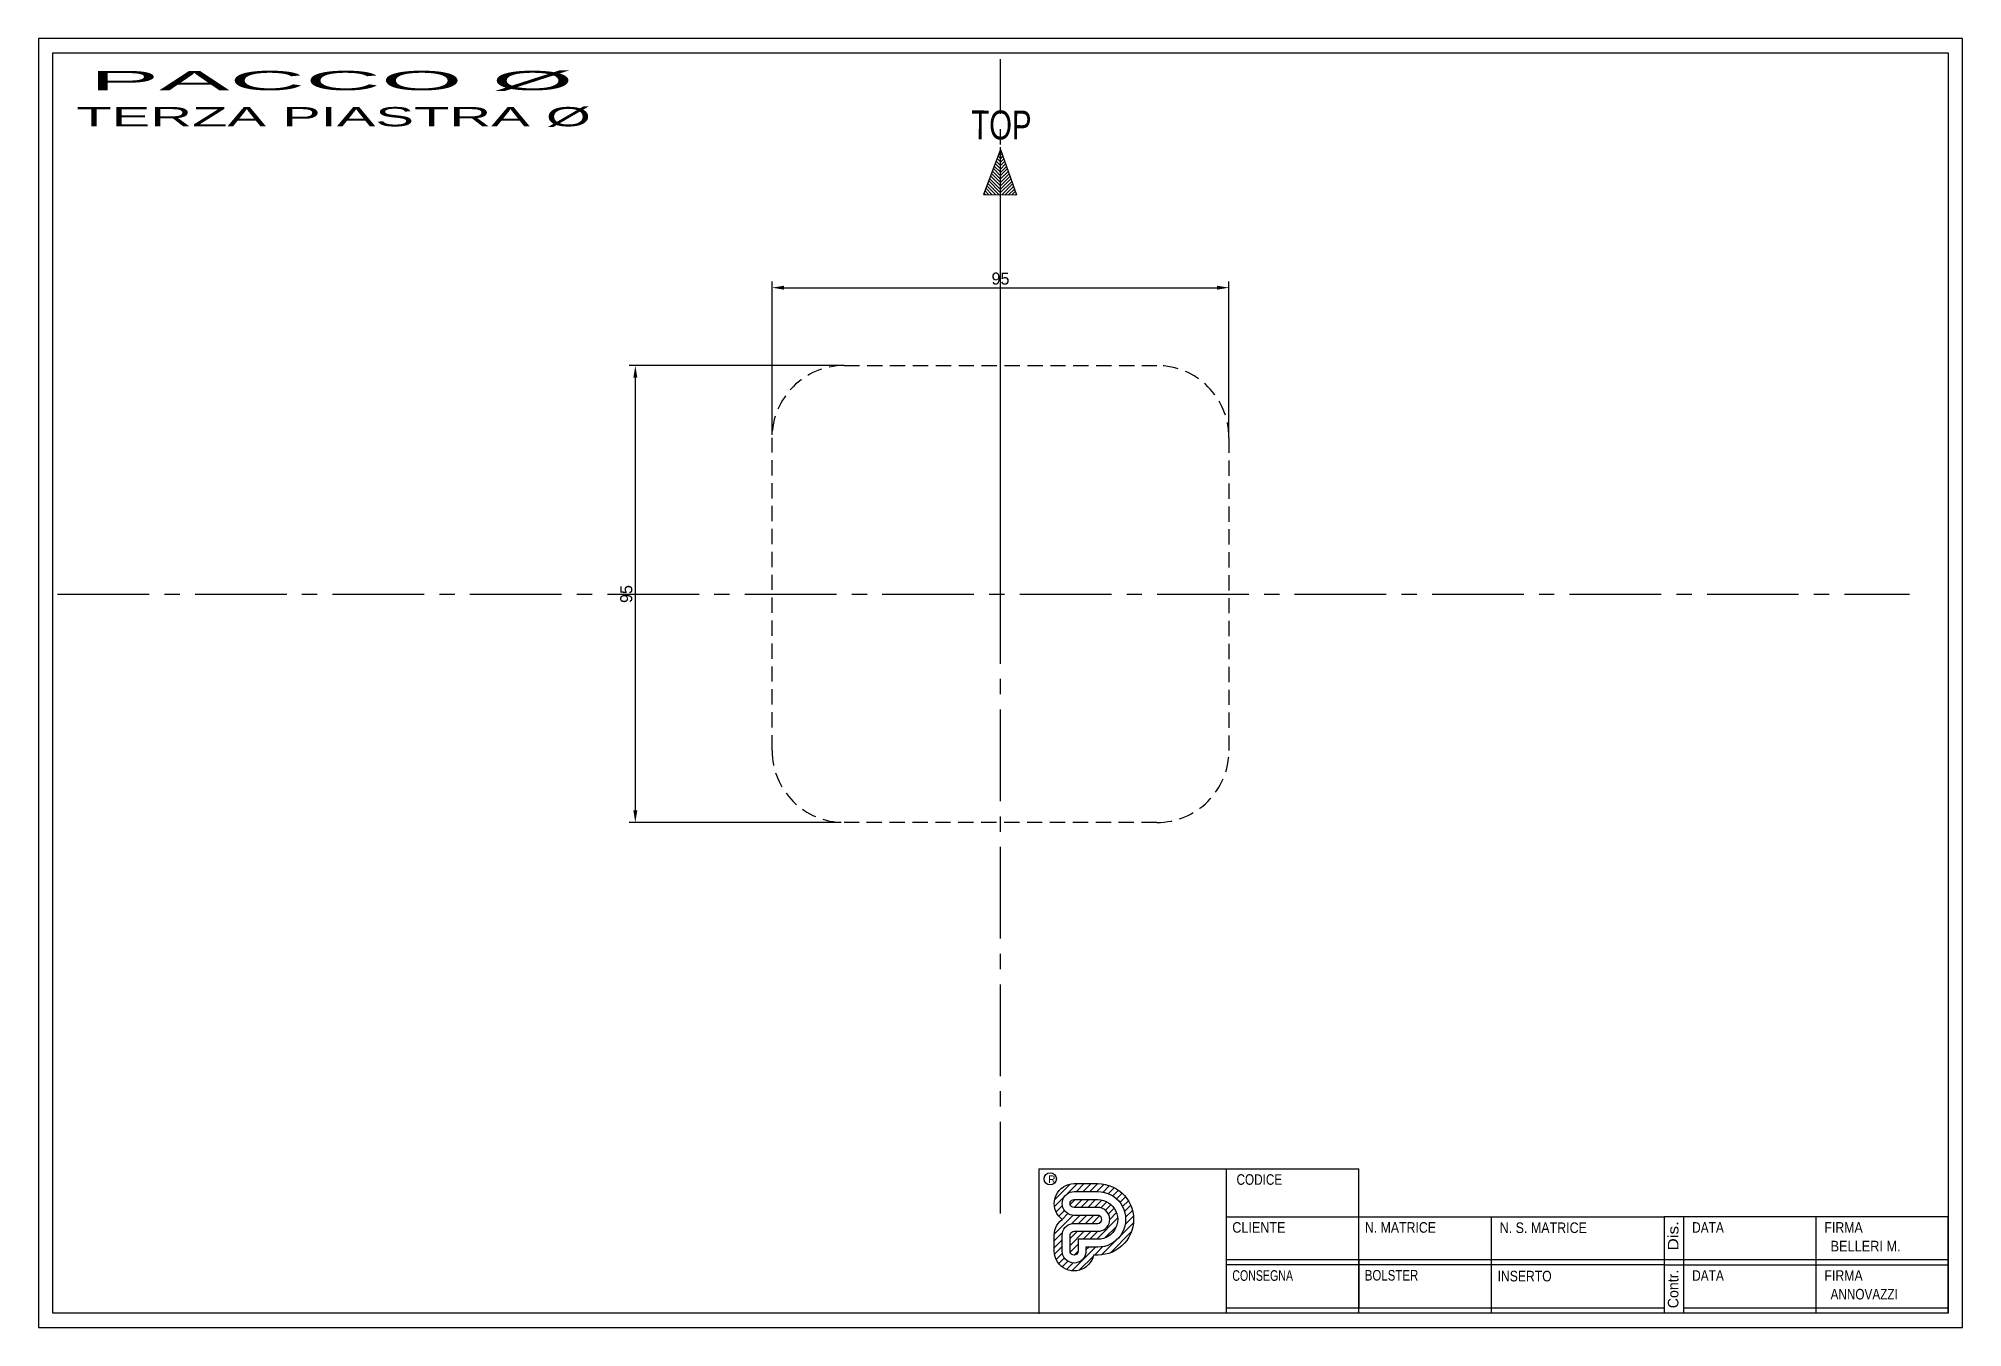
# Model space of a CAD drawing. Header units: millimetres. Extents: x -200 to 200, y -152 to 116.
import ezdxf

# ---------------------------------------------------------------- set-up
doc = ezdxf.new("R2010")
doc.units = ezdxf.units.MM
doc.linetypes.add('CENTER2', pattern=[28.575, 19.05, -3.175, 3.175, -3.175])
doc.linetypes.add('HIDDEN2', pattern=[4.7625, 3.175, -1.5875])
doc.layers.add('1', color=7, linetype='Continuous')
doc.layers.add('379', color=7, linetype='Continuous')
doc.styles.add('PHOENIX_STILI_T3', font='')
doc.styles.get('PHOENIX_STILI_T3').set_extended_font_data('txt')
doc.dimstyles.new('ISO-25', dxfattribs={"dimtxt": 2.5, "dimasz": 2.5, "dimexe": 1.25, "dimexo": 0.625, "dimtad": 1, "dimtxsty": 'Standard', "dimcen": 2.5, "dimadec": 0, "dimazin": 0, "dimtfac": 1, "dimtmove": 0, "dimatfit": 3, "dimfxl": 1, "dimarcsym": 0})
pattern_1 = [(45, (0, 0), (-0.707107, 0.707107), [])]

# ---------------------------------------------------------------- blocks, each defined once
blk = doc.blocks.new('TOP_CART_SM', base_point=(-0.62, -0.5))
at = {"layer": '379', "linetype": 'Continuous'}
h = blk.add_hatch(dxfattribs=at)
h.set_pattern_fill('_USER', color=4, scale=0.5, angle=-45, style=0, pattern_type=0)
h.set_pattern_definition([(-45, (0, 0), (0.3535534, 0.3535534), [])])
h.paths.add_polyline_path([(0, 92.4), (-3.52, 83.04), (-0.06, 83)])
h = blk.add_hatch(dxfattribs=at)
h.set_pattern_fill('_USER', color=4, scale=0.5, angle=45, style=0, pattern_type=0)
h.set_pattern_definition([(45, (0, 0), (-0.3535534, 0.3535534), [])])
h.paths.add_polyline_path([(0, 92.4), (-0.06, 83), (3.32, 82.97)])
at = {"layer": '379', "color": 4, "linetype": 'Continuous'}
for p, q in [((0, 92.4), (-3.52, 83.04)), ((0, 92.4), (3.32, 82.97)), ((-3.52, 83.04), (3.32, 82.97))]:
    blk.add_line(p, q, dxfattribs=at)
at = {"layer": '379', "color": 4, "linetype": 'CENTER2'}
blk.add_line((0, 0), (0, 92.9), dxfattribs=at)
at = {"layer": '379', "color": 4, "linetype": 'Continuous', "style": 'PHOENIX_STILI_T3', "width": 0.76}
blk.add_text('TOP', height=6, rotation=359.7725, dxfattribs=at).set_placement((-6.09, 94.54))
blk = doc.blocks.new('TESTI_HPACCO_HSOTMAT', base_point=(-195.5, 104.75))
at = {"layer": '379', "color": 8, "linetype": 'Continuous', "style": 'PHOENIX_STILI_T3'}
for s, width, p in [(' PACCO %%c ', 4.08, (-195.5, 104.75)), ('TERZA PIASTRA %%c ', 2.25, (-192.15, 97.24))]:
    blk.add_text(s, height=4, rotation=360, dxfattribs=dict(at, width=width)).set_placement(p)
blk = doc.blocks.new('CART_SM', base_point=(8, -149.5))
at = {"layer": '379', "linetype": 'Continuous'}
h = blk.add_hatch(dxfattribs=at)
h.set_pattern_fill('_USER', color=134, angle=45, style=0, pattern_type=0)
h.set_pattern_definition(pattern_1)
h.paths.add_polyline_path([(11.21, -127.26), (11.31, -127.8), (11.49, -128.31), (11.74, -128.8), (12.04, -129.26), (12.41, -129.66), (12.82, -130.02), (12.41, -130.37), (12.04, -130.78), (11.74, -131.23), (11.49, -131.72), (11.31, -132.24), (11.21, -132.77), (11.17, -133.32), (11.17, -136.62), (11.21, -137.21), (11.34, -137.78), (11.54, -138.33), (11.83, -138.85), (12.18, -139.32), (12.59, -139.74), (13.07, -140.09), (13.58, -140.37), (14.13, -140.58), (14.71, -140.7), (15.3, -140.74), (15.86, -140.7), (16.41, -140.59), (16.94, -140.4), (17.44, -140.14), (17.9, -139.81), (18.32, -139.43), (18.67, -138.99), (18.96, -138.51), (19.19, -137.99), (19.34, -137.44), (20.25, -137.44), (21.02, -137.4), (21.79, -137.28), (22.54, -137.08), (23.27, -136.8), (23.96, -136.45), (24.61, -136.03), (25.21, -135.54), (25.76, -134.99), (26.25, -134.38), (26.68, -133.73), (27.03, -133.04), (27.31, -132.31), (27.51, -131.56), (27.63, -130.79), (27.67, -130.02), (27.63, -129.24), (27.51, -128.47), (27.31, -127.72), (27.03, -127), (26.68, -126.31), (26.25, -125.65), (25.76, -125.05), (25.21, -124.5), (24.61, -124.01), (23.96, -123.59), (23.27, -123.24), (22.54, -122.96), (21.79, -122.76), (21.02, -122.63), (20.25, -122.59), (15.3, -122.59), (14.71, -122.64), (14.13, -122.76), (13.58, -122.97), (13.07, -123.25), (12.59, -123.6), (12.18, -124.02), (11.83, -124.49), (11.54, -125), (11.34, -125.56), (11.21, -126.13), (11.17, -126.72)])
h.paths.add_polyline_path([(12.97, -127.56), (13.15, -127.96), (13.4, -128.31), (13.7, -128.61), (14.06, -128.86), (14.45, -129.04), (14.87, -129.16), (15.3, -129.19), (20.25, -129.19), (20.5, -129.23), (20.73, -129.35), (20.91, -129.53), (21.03, -129.76), (21.07, -130.02), (21.03, -130.27), (20.91, -130.5), (20.73, -130.69), (20.5, -130.8), (20.25, -130.84), (15.3, -130.84), (14.87, -130.88), (14.45, -130.99), (14.06, -131.17), (13.7, -131.42), (13.4, -131.73), (13.15, -132.08), (12.97, -132.47), (12.86, -132.89), (12.82, -133.32), (12.82, -136.62), (12.86, -137.05), (12.97, -137.46), (13.15, -137.86), (13.4, -138.21), (13.7, -138.51), (14.06, -138.76), (14.45, -138.94), (14.87, -139.06), (15.3, -139.09), (15.73, -139.06), (16.14, -138.94), (16.53, -138.76), (16.89, -138.51), (17.19, -138.21), (17.44, -137.86), (17.62, -137.46), (17.73, -137.05), (17.77, -136.62), (17.77, -135.79), (20.25, -135.79), (20.94, -135.75), (21.63, -135.63), (22.29, -135.42), (22.93, -135.13), (23.53, -134.77), (24.08, -134.34), (24.57, -133.85), (25, -133.3), (25.36, -132.7), (25.65, -132.07), (25.85, -131.4), (25.98, -130.71), (26.02, -130.02), (25.98, -129.32), (25.85, -128.64), (25.65, -127.97), (25.36, -127.33), (25, -126.74), (24.57, -126.19), (24.08, -125.7), (23.53, -125.27), (22.93, -124.9), (22.29, -124.62), (21.63, -124.41), (20.94, -124.29), (20.25, -124.24), (15.3, -124.24), (14.87, -124.28), (14.45, -124.39), (14.06, -124.57), (13.7, -124.82), (13.4, -125.13), (13.15, -125.48), (12.97, -125.87), (12.86, -126.29), (12.82, -126.72), (12.86, -127.15)], flags=0)
h = blk.add_hatch(dxfattribs=at)
h.set_pattern_fill('_USER', color=134, angle=45, style=0, pattern_type=0)
h.set_pattern_definition(pattern_1)
h.paths.add_polyline_path([(15.3, -127.54), (20.25, -127.54), (20.68, -127.58), (21.09, -127.69), (21.48, -127.87), (21.84, -128.12), (22.14, -128.43), (22.39, -128.78), (22.57, -129.17), (22.68, -129.59), (22.72, -130.02), (22.68, -130.45), (22.57, -130.86), (22.39, -131.26), (22.14, -131.61), (21.84, -131.91), (21.48, -132.16), (21.09, -132.34), (20.68, -132.46), (20.25, -132.49), (15.3, -132.49), (15.04, -132.53), (14.81, -132.65), (14.63, -132.83), (14.51, -133.06), (14.47, -133.32), (14.47, -136.62), (14.51, -136.87), (14.63, -137.1), (14.81, -137.29), (15.04, -137.4), (15.3, -137.44), (15.55, -137.4), (15.78, -137.29), (15.96, -137.1), (16.08, -136.87), (16.12, -136.62), (16.12, -134.14), (20.25, -134.14), (20.83, -134.1), (21.41, -133.98), (21.96, -133.77), (22.48, -133.49), (22.95, -133.14), (23.36, -132.72), (23.72, -132.25), (24, -131.73), (24.2, -131.18), (24.33, -130.61), (24.37, -130.02), (24.33, -129.43), (24.2, -128.86), (24, -128.3), (23.72, -127.79), (23.36, -127.32), (22.95, -126.9), (22.48, -126.55), (21.96, -126.27), (21.41, -126.06), (20.83, -125.94), (20.25, -125.89), (15.3, -125.89), (15.04, -125.93), (14.81, -126.05), (14.63, -126.23), (14.51, -126.46), (14.47, -126.72), (14.51, -126.97), (14.63, -127.2), (14.81, -127.39), (15.04, -127.5)])
at = {"layer": '379', "color": 7, "linetype": 'Continuous'}
for p, q in [((8, -119.5), (47, -119.5)), ((8, -119.5), (8, -149.5)), ((47, -149.5), (47, -119.5)), ((47, -119.5), (74.5, -119.5)), ((74.5, -129.5), (74.5, -119.5)), ((47, -129.5), (138, -129.5)), ((74.5, -139.5), (74.5, -129.5)), ((74.5, -129.5), (102, -129.5)), ((74.5, -149.5), (74.5, -129.5)), ((102, -129.5), (102, -149.5)), ((138, -129.5), (138, -139.5)), ((197, -129.5), (138, -129.5)), ((138, -129.5), (138, -149.5)), ((142, -129.5), (142, -149.5)), ((197, -129.5), (169.5, -129.5)), ((169.5, -129.5), (169.5, -149.5)), ((197, -148.4), (197, -129.5)), ((74.5, -139.5), (47, -139.5)), ((138, -139.5), (74.5, -139.5)), ((138, -139.5), (197, -139.5)), ((197, -149.5), (197, -138.4)), ((102, -149.5), (74.5, -149.5))]:
    blk.add_line(p, q, dxfattribs=at)
at = {"layer": '379', "color": 93, "linetype": 'Continuous'}
for p, q in [((12.18, -124.02), (12.59, -123.6)), ((12.59, -123.6), (13.07, -123.25)), ((13.07, -123.25), (13.58, -122.97)), ((13.58, -122.97), (14.13, -122.76)), ((14.13, -122.76), (14.71, -122.64)), ((14.71, -122.64), (15.3, -122.59)), ((15.3, -122.59), (20.25, -122.59)), ((20.25, -122.59), (21.02, -122.63)), ((21.02, -122.63), (21.79, -122.76)), ((21.79, -122.76), (22.54, -122.96)), ((22.54, -122.96), (23.27, -123.24)), ((23.27, -123.24), (23.96, -123.59)), ((23.96, -123.59), (24.61, -124.01)), ((11.17, -126.72), (11.21, -126.13)), ((11.21, -127.26), (11.17, -126.72)), ((11.21, -126.13), (11.34, -125.56)), ((11.31, -127.8), (11.21, -127.26)), ((11.49, -128.31), (11.31, -127.8)), ((11.34, -125.56), (11.54, -125)), ((11.54, -125), (11.83, -124.49)), ((11.83, -124.49), (12.18, -124.02)), ((12.82, -126.72), (12.86, -126.29)), ((12.86, -127.15), (12.82, -126.72)), ((12.86, -126.29), (12.97, -125.87)), ((12.97, -127.56), (12.86, -127.15)), ((12.97, -125.87), (13.15, -125.48)), ((13.15, -127.96), (12.97, -127.56)), ((13.15, -125.48), (13.4, -125.13)), ((13.4, -128.31), (13.15, -127.96)), ((13.4, -125.13), (13.7, -124.82)), ((13.7, -124.82), (14.06, -124.57)), ((14.06, -124.57), (14.45, -124.39)), ((14.45, -124.39), (14.87, -124.28)), ((14.47, -126.72), (14.51, -126.46)), ((14.51, -126.97), (14.47, -126.72)), ((14.51, -126.46), (14.63, -126.23)), ((14.63, -127.2), (14.51, -126.97)), ((14.63, -126.23), (14.81, -126.05)), ((14.81, -127.39), (14.63, -127.2)), ((14.81, -126.05), (15.04, -125.93)), ((15.04, -127.5), (14.81, -127.39)), ((14.87, -124.28), (15.3, -124.24)), ((15.04, -125.93), (15.3, -125.89)), ((15.3, -127.54), (15.04, -127.5)), ((15.3, -124.24), (20.25, -124.24)), ((15.3, -125.89), (20.25, -125.89)), ((20.25, -127.54), (15.3, -127.54)), ((20.25, -124.24), (20.94, -124.29)), ((20.25, -125.89), (20.83, -125.94)), ((20.68, -127.58), (20.25, -127.54)), ((21.09, -127.69), (20.68, -127.58)), ((20.83, -125.94), (21.41, -126.06)), ((20.94, -124.29), (21.63, -124.41)), ((21.48, -127.87), (21.09, -127.69)), ((21.41, -126.06), (21.96, -126.27)), ((21.84, -128.12), (21.48, -127.87)), ((21.63, -124.41), (22.29, -124.62)), ((21.96, -126.27), (22.48, -126.55)), ((22.29, -124.62), (22.93, -124.9)), ((22.48, -126.55), (22.95, -126.9)), ((22.93, -124.9), (23.53, -125.27)), ((22.95, -126.9), (23.36, -127.32)), ((23.36, -127.32), (23.72, -127.79)), ((23.53, -125.27), (24.08, -125.7)), ((23.72, -127.79), (24, -128.3)), ((24.08, -125.7), (24.57, -126.19)), ((24.57, -126.19), (25, -126.74)), ((24.61, -124.01), (25.21, -124.5)), ((25, -126.74), (25.36, -127.33)), ((25.21, -124.5), (25.76, -125.05)), ((25.36, -127.33), (25.65, -127.97)), ((25.65, -127.97), (25.85, -128.64)), ((25.76, -125.05), (26.25, -125.65)), ((26.25, -125.65), (26.68, -126.31)), ((26.68, -126.31), (27.03, -127)), ((27.03, -127), (27.31, -127.72)), ((27.31, -127.72), (27.51, -128.47)), ((11.31, -132.24), (11.49, -131.72)), ((11.74, -128.8), (11.49, -128.31)), ((11.49, -131.72), (11.74, -131.23)), ((12.04, -129.26), (11.74, -128.8)), ((11.74, -131.23), (12.04, -130.78)), ((12.41, -129.66), (12.04, -129.26)), ((12.04, -130.78), (12.41, -130.37)), ((12.82, -130.02), (12.41, -129.66)), ((12.41, -130.37), (12.82, -130.02)), ((13.15, -132.08), (13.4, -131.73)), ((13.7, -128.61), (13.4, -128.31)), ((13.4, -131.73), (13.7, -131.42)), ((14.06, -128.86), (13.7, -128.61)), ((13.7, -131.42), (14.06, -131.17)), ((14.45, -129.04), (14.06, -128.86)), ((14.06, -131.17), (14.45, -130.99)), ((14.87, -129.16), (14.45, -129.04)), ((14.45, -130.99), (14.87, -130.88)), ((15.3, -129.19), (14.87, -129.16)), ((14.87, -130.88), (15.3, -130.84)), ((20.25, -129.19), (15.3, -129.19)), ((15.3, -130.84), (20.25, -130.84)), ((20.5, -129.23), (20.25, -129.19)), ((20.25, -130.84), (20.5, -130.8)), ((20.73, -129.35), (20.5, -129.23)), ((20.5, -130.8), (20.73, -130.69)), ((20.91, -129.53), (20.73, -129.35)), ((20.73, -130.69), (20.91, -130.5)), ((21.03, -129.76), (20.91, -129.53)), ((20.91, -130.5), (21.03, -130.27)), ((21.07, -130.02), (21.03, -129.76)), ((21.03, -130.27), (21.07, -130.02)), ((21.48, -132.16), (21.84, -131.91)), ((22.14, -128.43), (21.84, -128.12)), ((21.84, -131.91), (22.14, -131.61)), ((22.39, -128.78), (22.14, -128.43)), ((22.14, -131.61), (22.39, -131.26)), ((22.57, -129.17), (22.39, -128.78)), ((22.39, -131.26), (22.57, -130.86)), ((22.68, -129.59), (22.57, -129.17)), ((22.57, -130.86), (22.68, -130.45)), ((22.72, -130.02), (22.68, -129.59)), ((22.68, -130.45), (22.72, -130.02)), ((24, -131.73), (23.72, -132.25)), ((24, -128.3), (24.2, -128.86)), ((24.2, -131.18), (24, -131.73)), ((24.2, -128.86), (24.33, -129.43)), ((24.33, -130.61), (24.2, -131.18)), ((24.33, -129.43), (24.37, -130.02)), ((24.37, -130.02), (24.33, -130.61)), ((25.85, -131.4), (25.65, -132.07)), ((25.85, -128.64), (25.98, -129.32)), ((25.98, -130.71), (25.85, -131.4)), ((25.98, -129.32), (26.02, -130.02)), ((26.02, -130.02), (25.98, -130.71)), ((27.51, -131.56), (27.31, -132.31)), ((27.51, -128.47), (27.63, -129.24)), ((27.63, -130.79), (27.51, -131.56)), ((27.63, -129.24), (27.67, -130.02)), ((27.67, -130.02), (27.63, -130.79)), ((11.17, -133.32), (11.21, -132.77)), ((11.17, -136.62), (11.17, -133.32)), ((11.21, -132.77), (11.31, -132.24)), ((12.82, -133.32), (12.86, -132.89)), ((12.82, -136.62), (12.82, -133.32)), ((12.86, -132.89), (12.97, -132.47)), ((12.97, -132.47), (13.15, -132.08)), ((14.47, -133.32), (14.51, -133.06)), ((14.47, -136.62), (14.47, -133.32)), ((14.51, -133.06), (14.63, -132.83)), ((14.63, -132.83), (14.81, -132.65)), ((14.81, -132.65), (15.04, -132.53)), ((15.04, -132.53), (15.3, -132.49)), ((15.3, -132.49), (20.25, -132.49)), ((20.25, -134.14), (16.12, -134.14)), ((16.12, -134.14), (16.12, -136.62)), ((20.25, -135.79), (17.77, -135.79)), ((17.77, -135.79), (17.77, -136.62)), ((20.25, -132.49), (20.68, -132.46)), ((20.83, -134.1), (20.25, -134.14)), ((20.94, -135.75), (20.25, -135.79)), ((20.68, -132.46), (21.09, -132.34)), ((21.41, -133.98), (20.83, -134.1)), ((21.63, -135.63), (20.94, -135.75)), ((21.09, -132.34), (21.48, -132.16)), ((21.96, -133.77), (21.41, -133.98)), ((22.29, -135.42), (21.63, -135.63)), ((22.48, -133.49), (21.96, -133.77)), ((22.93, -135.13), (22.29, -135.42)), ((22.95, -133.14), (22.48, -133.49)), ((23.53, -134.77), (22.93, -135.13)), ((23.36, -132.72), (22.95, -133.14)), ((23.72, -132.25), (23.36, -132.72)), ((24.08, -134.34), (23.53, -134.77)), ((24.57, -133.85), (24.08, -134.34)), ((25, -133.3), (24.57, -133.85)), ((25.21, -135.54), (24.61, -136.03)), ((25.36, -132.7), (25, -133.3)), ((25.76, -134.99), (25.21, -135.54)), ((25.65, -132.07), (25.36, -132.7)), ((26.25, -134.38), (25.76, -134.99)), ((26.68, -133.73), (26.25, -134.38)), ((27.03, -133.04), (26.68, -133.73)), ((27.31, -132.31), (27.03, -133.04)), ((11.21, -137.21), (11.17, -136.62)), ((11.34, -137.78), (11.21, -137.21)), ((11.54, -138.33), (11.34, -137.78)), ((11.83, -138.85), (11.54, -138.33)), ((12.18, -139.32), (11.83, -138.85)), ((12.59, -139.74), (12.18, -139.32)), ((13.07, -140.09), (12.59, -139.74)), ((12.86, -137.05), (12.82, -136.62)), ((12.97, -137.46), (12.86, -137.05)), ((13.15, -137.86), (12.97, -137.46)), ((13.4, -138.21), (13.15, -137.86)), ((13.7, -138.51), (13.4, -138.21)), ((14.06, -138.76), (13.7, -138.51)), ((14.45, -138.94), (14.06, -138.76)), ((14.87, -139.06), (14.45, -138.94)), ((14.51, -136.87), (14.47, -136.62)), ((14.63, -137.1), (14.51, -136.87)), ((14.81, -137.29), (14.63, -137.1)), ((15.04, -137.4), (14.81, -137.29)), ((15.3, -139.09), (14.87, -139.06)), ((15.3, -137.44), (15.04, -137.4)), ((15.55, -137.4), (15.3, -137.44)), ((15.73, -139.06), (15.3, -139.09)), ((15.78, -137.29), (15.55, -137.4)), ((16.14, -138.94), (15.73, -139.06)), ((15.96, -137.1), (15.78, -137.29)), ((16.08, -136.87), (15.96, -137.1)), ((16.12, -136.62), (16.08, -136.87)), ((16.53, -138.76), (16.14, -138.94)), ((16.89, -138.51), (16.53, -138.76)), ((17.19, -138.21), (16.89, -138.51)), ((17.44, -137.86), (17.19, -138.21)), ((17.62, -137.46), (17.44, -137.86)), ((17.9, -139.81), (17.44, -140.14)), ((17.73, -137.05), (17.62, -137.46)), ((17.77, -136.62), (17.73, -137.05)), ((18.32, -139.43), (17.9, -139.81)), ((18.67, -138.99), (18.32, -139.43)), ((18.96, -138.51), (18.67, -138.99)), ((19.19, -137.99), (18.96, -138.51)), ((19.34, -137.44), (19.19, -137.99)), ((20.25, -137.44), (19.34, -137.44)), ((21.02, -137.4), (20.25, -137.44)), ((21.79, -137.28), (21.02, -137.4)), ((22.54, -137.08), (21.79, -137.28)), ((23.27, -136.8), (22.54, -137.08)), ((23.96, -136.45), (23.27, -136.8)), ((24.61, -136.03), (23.96, -136.45)), ((13.58, -140.37), (13.07, -140.09)), ((14.13, -140.58), (13.58, -140.37)), ((14.71, -140.7), (14.13, -140.58)), ((15.3, -140.74), (14.71, -140.7)), ((15.86, -140.7), (15.3, -140.74)), ((16.41, -140.59), (15.86, -140.7)), ((16.94, -140.4), (16.41, -140.59)), ((17.44, -140.14), (16.94, -140.4))]:
    blk.add_line(p, q, dxfattribs=at)
at = {"layer": '379', "color": 8, "linetype": 'Continuous'}
for p, q in [((142, -138.4), (47, -138.4)), ((74.5, -138.4), (74.5, -148.4)), ((197, -138.4), (142, -138.4)), ((47, -148.4), (138, -148.4)), ((142, -148.4), (197, -148.4))]:
    blk.add_line(p, q, dxfattribs=at)
blk.add_circle((10.35, -121.58), 1.27, dxfattribs=at)
at = {"layer": '379', "color": 4, "linetype": 'Continuous'}
blk.add_point((8, -149.5), dxfattribs=at)
at = {"layer": '379', "color": 8, "linetype": 'Continuous', "style": 'PHOENIX_STILI_T3'}
for s, height, rotation, p in [('R', 1.58, 360, (9.9, -122.46)), ('Contr.', 2.2, 90, (140.94, -148.49))]:
    blk.add_text(s, height=height, rotation=rotation, dxfattribs=at).set_placement(p)
for s, rotation, width, p in [('CODICE', 360, 0.83, (49.07, -122.83)), ('CLIENTE', 360, 0.89, (48.19, -132.79)), ('N. MATRICE', 360, 0.87, (75.75, -132.79)), ('N. S. MATRICE', 360, 0.88, (103.79, -132.85)), ('Dis.', 90, 1.2, (140.94, -136.49)), ('DATA', 360, 0.84, (143.79, -132.79)), ('FIRMA', 360, 0.87, (171.29, -132.79)), ('BELLERI M.', 360, 0.9, (172.57, -136.67)), ('CONSEGNA', 360, 0.75, (48.19, -142.79)), ('BOLSTER', 360, 0.81, (75.73, -142.74)), ('INSERTO', 360, 0.86, (103.34, -142.91)), ('DATA', 360, 0.84, (143.79, -142.79)), ('FIRMA', 360, 0.87, (171.29, -142.79)), ('ANNOVAZZI', 360, 0.83, (172.57, -146.67))]:
    blk.add_text(s, height=2.2, rotation=rotation, dxfattribs=dict(at, width=width)).set_placement(p)
blk = doc.blocks.new('TAV_SM_A3')
at = {"layer": '379', "color": 7, "linetype": 'Continuous'}
for p, q in [((200, 115.5), (-200, 115.5)), ((-200, 115.5), (-200, -152.5)), ((-197, 112.5), (197, 112.5)), ((-197, -149.5), (-197, 112.5)), ((197, 112.5), (197, -149.5)), ((200, -152.5), (200, 115.5)), ((197, -149.5), (-197, -149.5)), ((-200, -152.5), (200, -152.5))]:
    blk.add_line(p, q, dxfattribs=at)
at = {"layer": '379', "color": 4, "linetype": 'CENTER2'}
for p, q in [((0, -128.79), (0, 111.21)), ((-196.02, 0), (188.98, 0))]:
    blk.add_line(p, q, dxfattribs=at)
blk = doc.blocks.new('*D6')
at = {"color": 0, "lineweight": -2}
for p, q in [((-47.5, 33.13), (-47.5, 64.94)), ((47.5, 33.13), (47.5, 64.94)), ((-45, 63.69), (45, 63.69))]:
    blk.add_line(p, q, dxfattribs=at)
at = {"color": 0}
for points in [[(-45, 64.1), (-45, 63.27), (-47.5, 63.69)], [(45, 64.1), (45, 63.27), (47.5, 63.69)]]:
    blk.add_solid(points, dxfattribs=at)
at = {"layer": 'Defpoints', "color": 0}
for p in [(47.5, 63.69), (-47.5, 32.5), (47.5, 32.5)]:
    blk.add_point(p, dxfattribs=at)
at = {"color": 0, "insert": (0, 65.56), "char_height": 2.5, "attachment_point": 5}
blk.add_mtext('95', dxfattribs=at)
blk = doc.blocks.new('*D7')
at = {"color": 0, "lineweight": -2}
for p, q in [((-33.12, 47.5), (-77.17, 47.5)), ((-75.92, 45), (-75.92, -45)), ((-33.12, -47.5), (-77.17, -47.5))]:
    blk.add_line(p, q, dxfattribs=at)
at = {"color": 0}
for points in [[(-76.33, 45), (-75.5, 45), (-75.92, 47.5)], [(-76.33, -45), (-75.5, -45), (-75.92, -47.5)]]:
    blk.add_solid(points, dxfattribs=at)
at = {"layer": 'Defpoints', "color": 0}
for p in [(-32.5, 47.5), (-75.92, -47.5), (-32.5, -47.5)]:
    blk.add_point(p, dxfattribs=at)
at = {"color": 0, "insert": (-77.79, 0), "char_height": 2.5, "attachment_point": 5, "rotation": 90}
blk.add_mtext('95', dxfattribs=at)

msp = doc.modelspace()

# ---------------------------------------------------------------- linework, layer by layer
at = {"layer": '1', "color": 4, "linetype": 'HIDDEN2'}
for p, q in [((-32.5, 47.5), (32.5, 47.5)), ((-47.5, -32.5), (-47.5, 32.5)), ((47.5, 32.5), (47.5, -32.5)), ((32.5, -47.5), (-32.5, -47.5))]:
    msp.add_line(p, q, dxfattribs=at)
for centre, start, end in [((-32.5, 32.5), 90, 180), ((32.5, 32.5), 0, 90), ((-32.5, -32.5), 180, 270), ((32.5, -32.5), 270, 0)]:
    msp.add_arc(centre, 15, start, end, dxfattribs=at)

# ---------------------------------------------------------------- block references
at = {"layer": '379', "color": 110, "linetype": 'Continuous'}
for name, p in [('TAV_SM_A3', (0, 0)), ('TESTI_HPACCO_HSOTMAT', (-195.496, 104.748)), ('TOP_CART_SM', (-0.621, -0.503)), ('CART_SM', (8, -149.5))]:
    msp.add_blockref(name, p, dxfattribs=at)

# ---------------------------------------------------------------- dimensions: what is measured, and where the dimension line sits
dim = msp.add_linear_dim(base=(47.5, 63.686), p1=(-47.5, 32.5), p2=(47.5, 32.5), dimstyle='ISO-25')
dim.commit()
dim.dimension.update_dxf_attribs({"geometry": '*D6', "text_midpoint": (0, 65.561)})
dim = msp.add_linear_dim(base=(-75.917, -47.5), p1=(-32.5, 47.5), p2=(-32.5, -47.5), angle=90, dimstyle='ISO-25')
dim.commit()
dim.dimension.update_dxf_attribs({"geometry": '*D7', "text_midpoint": (-77.792, 0)})

doc.saveas('drawing.dxf')
